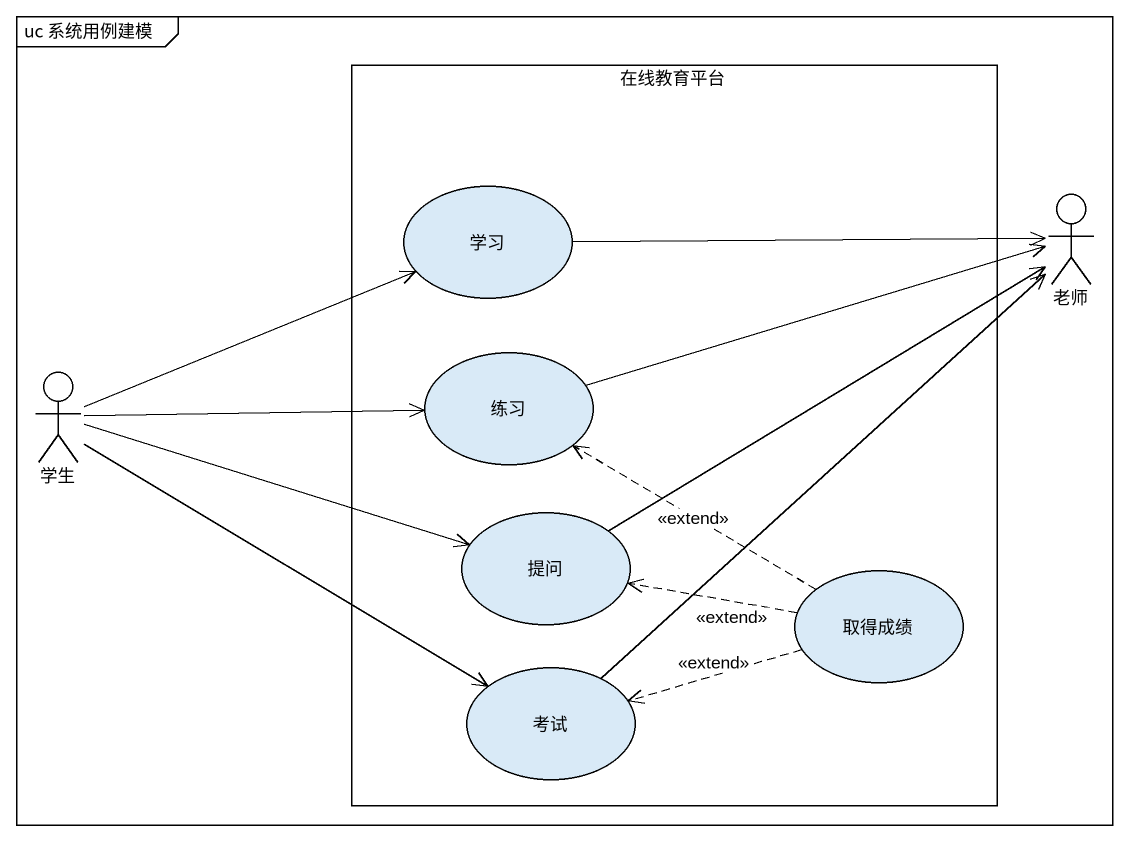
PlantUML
@startuml
mainframe uc 系统用例建模
rectangle 在线教育平台 {
  usecase 学习
  usecase 练习
  usecase 提问
  usecase 取得成绩
  usecase 考试
}
actor 老师
actor 学生
学习 -right-> 老师
学生 -right-> 学习
学生 -right-> 练习
学生 -right-> 提问
学生 -right-> 考试
练习 -right-> 老师
提问 -right-> 老师
取得成绩 .left.> 练习 : <<extend>>
取得成绩 .left.> 提问 : <<extend>>
取得成绩 .left.> 考试 : <<extend>>
考试 -up-> 老师
@enduml
